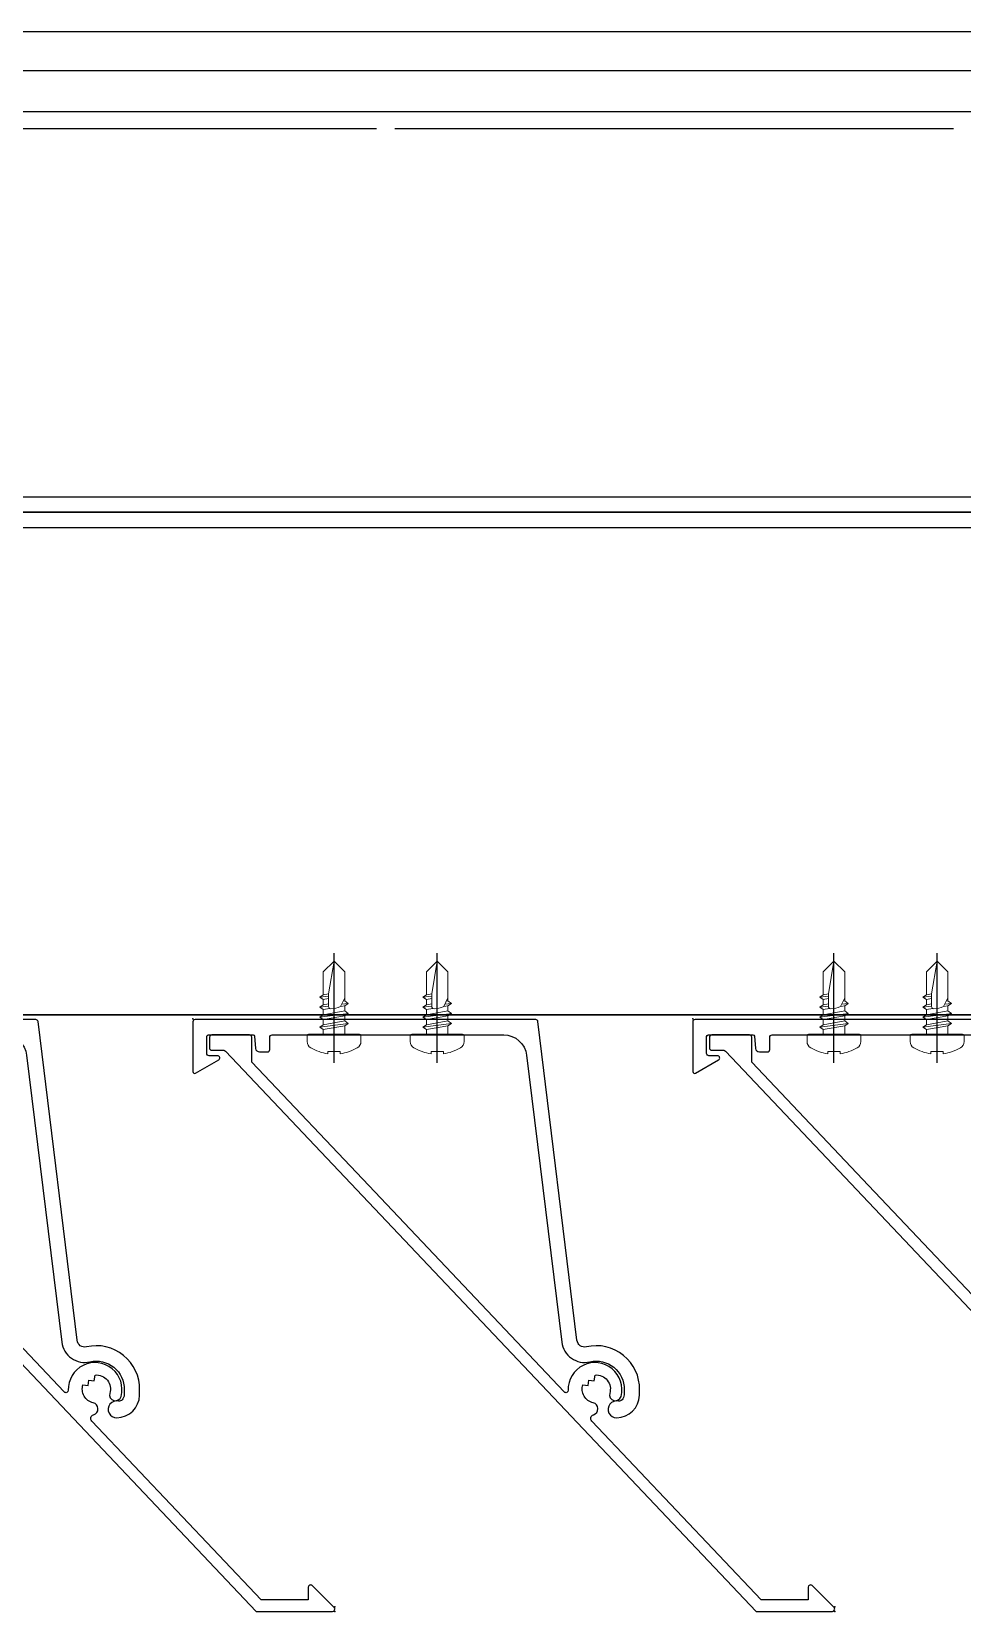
# Model space of a CAD drawing. Header units: millimetres. Extents: x 2519235 to 7246330, y 25937 to 201821.
# Drawn here: x 2726614.2 to 2726735.2, y 73918.9 to 74124.2 of the extents above; entities that cross this region are included whole.
import ezdxf

# ---------------------------------------------------------------- set-up
doc = ezdxf.new("R2010")
doc.units = ezdxf.units.MM
doc.set_wipeout_variables(frame=1)
doc.linetypes.add('CENTER', pattern=[50.800000000000004, 31.75, -6.35, 6.35, -6.35])
for name, color, linetype in [('000 - EXISTING_CANOPY_MAIN_COLOR_1', 7, 'Continuous'), ('010 - ASPG_ACCESSORIES_MAIN_COLOR_1', 7, 'Continuous'), ('010 - ASPG_EXTR_DEF_SUB', 7, 'Continuous'), ('010 - ASPG_EXTR_MAIN_COLOR_2', 7, 'Continuous'), ('010 - ASPG_FRAMING_MAIN_COLOR_2', 7, 'Continuous'), ('010 - ASPG_FRAMING_SUB_COLOR_2', 7, 'Continuous'), ('010 - ASPG_FRAMING_WIPEOUT_', 7, 'Continuous'), ('_LOUVER-SB', 7, 'Continuous'), ('Center Line', 7, 'CENTER')]:
    doc.layers.add(name, color=color, linetype=linetype)
doc.layers.add('SCREW', color=7, linetype='Continuous', lineweight=5)

# ---------------------------------------------------------------- blocks, each defined once
blk = doc.blocks.new('A$C53fc0519')
at = {"layer": '000 - EXISTING_CANOPY_MAIN_COLOR_1', "color": 7}
for p, q in [((10342.23627180979, -13400.00000000003), (10414.87187722698, -13400.00000000003)), ((10399.99950427143, -13400.00078463377), (10414.87137993565, -13400.00078463377)), ((10417.23577451753, -13400.00078463377), (10489.87137993519, -13400.00078463377)), ((10417.23627180979, -13400.00000000003), (10489.87187722745, -13400.00000000003)), ((10249.9995042719, -13474.99506471665), (11649.99950427143, -13474.99506471665))]:
    blk.add_line(p, q, dxfattribs=at)
blk = doc.blocks.new('*U3031')
at = {"color": 7}
for p, q in [((-3458.587865099311, -134.5400000000284), (14475, -134.5400000000373)), ((-3458.587865099267, -139.6150000000109), (14475.00000000004, -139.6150000000198)), ((-3458.587865099282, -144.9250000000086), (14475.00000000003, -144.9250000000175))]:
    blk.add_line(p, q, dxfattribs=at)
blk = doc.blocks.new('W-1-PP17-ENT1_REV03_20260817-115107_UPPER_ROOF_EXPL')
at = {"layer": '000 - EXISTING_CANOPY_MAIN_COLOR_1', "color": 7}
blk.add_blockref('A$C53fc0519', (-18300, -52.14305922697531), dxfattribs=at)
at = {"layer": '_LOUVER-SB', "color": 7}
blk.add_blockref('*U3031', (-4675.156902481336, -13305), dxfattribs=at)
blk = doc.blocks.new('PZG35-9D5')
at = {"layer": 'Center Line', "color": 7}
blk.add_line((1.4210854715202e-14, 3.733653355866409), (1.4210854715202e-14, -10.53404386090006), dxfattribs=at)
at = {"layer": 'SCREW', "color": 7}
for p, q in [((-1.399999999999963, 2.842170943040401e-14), (-1.399999999999963, -1.090192378864657)), ((1.399999999999991, 0), (1.399999999999991, -0.5901923788647139)), ((-1.850000000000009, -1.399999999999977), (1.850000000000037, -0.8999999999999773)), ((-1.850000000000009, -1.399999999999977), (-1.399999999999963, -1.090192378864685)), ((-1.850000000000009, -1.399999999999977), (-1.399999999999963, -1.709807621135297)), ((-1.399999999999963, -1.090192378864685), (1.399999999999991, -0.5901923788646855)), ((-1.399999999999963, -1.709807621135297), (1.399999999999991, -1.209807621135297)), ((-1.399999999999963, -1.709807621135269), (-1.399999999999963, -2.390192378864697)), ((-1.399999999999963, -2.390192378864697), (1.399999999999991, -1.890192378864697)), ((1.850000000000037, -0.8999999999999773), (1.399999999999991, -0.5901923788646855)), ((1.850000000000037, -0.8999999999999773), (1.399999999999991, -1.209807621135297)), ((1.399999999999991, -1.209807621135269), (1.399999999999991, -1.890192378864725)), ((1.850000000000037, -2.199999999999989), (1.399999999999991, -1.890192378864697)), ((-1.850000000000009, -2.699999999999989), (1.850000000000037, -2.199999999999989)), ((-1.850000000000009, -2.699999999999989), (-1.399999999999963, -2.390192378864697)), ((-1.850000000000009, -2.699999999999989), (-1.399999999999963, -3.009807621135309)), ((-1.850000000000009, -4), (-1.399999999999963, -3.690192378864708)), ((-1.850000000000009, -4), (-0.9911470940920566, -3.883938796498938)), ((-1.850000000000009, -4), (-1.399999999999963, -4.30980762113532)), ((-1.399999999999963, -3.009807621135309), (1.399999999999991, -2.509807621135309)), ((-1.399999999999963, -3.009807621135309), (-1.399999999999963, -3.690192378864708)), ((-1.399999999999963, -3.690192378864708), (-0.8446989986695002, -3.591031485769975)), ((0.5619885887190463, -3.339837273736322), (1.399999999999991, -3.190192378864708)), ((0.7141825614195483, -3.653488843051434), (1.850000000000037, -3.5)), ((0.7141825614195483, -3.932275020881832), (1.399999999999991, -3.80980762113532)), ((1.850000000000037, -2.199999999999989), (1.399999999999991, -2.509807621135309)), ((1.399999999999991, -2.50980762113528), (1.399999999999991, -3.190192378864708)), ((1.850000000000037, -3.5), (1.399999999999991, -3.190192378864708)), ((1.850000000000037, -3.5), (1.399999999999991, -3.80980762113532)), ((1.399999999999991, -3.809807621135349), (1.399999999999991, -4.490192378864691)), ((-1.399999999999963, -4.30980762113532), (-1.184865735341859, -4.271390788160659)), ((-1.399999999999963, -4.309807621135349), (-1.399999999999963, -8.099999999999966)), ((0.7141825614195483, -4.612659778611231), (1.399999999999991, -4.49019237886472)), ((0.7141825614195483, -4.953488843051389), (1.850000000000037, -4.800000000000011)), ((0.7141825614195483, -5.232275020881843), (1.399999999999991, -5.109807621135332)), ((1.850000000000037, -4.800000000000011), (1.399999999999991, -4.49019237886472)), ((1.850000000000037, -4.800000000000011), (1.399999999999991, -5.109807621135332)), ((1.399999999999991, -5.109807621135332), (1.399999999999991, -8.099999999999966)), ((1.4210854715202e-14, -9.5), (-1.399999999999963, -8.099999999999966)), ((1.4210854715202e-14, -9.5), (1.399999999999991, -8.099999999999966))]:
    blk.add_line(p, q, dxfattribs=at)
blk.add_lwpolyline([(1.4210854715202e-14, -9.5), (0.7141825614195483, -5.232275020881843), (0.7141825614195483, -3.600899293750615, 0.4176573264866609), (0.4106596181599826, -3.300919979679151, 0.1081021898226624), (-0.8446989986694433, -3.591031485769975), (-1.399999999999991, -4.701675652739141)], format="xyb", dxfattribs=at)
blk = doc.blocks.new('*U2951')
at = {"layer": 'SCREW', "color": 7}
blk.add_lwpolyline([(3.026373332565058, 1.780836269555209, 0.09905967801670053), (0.7999999999999687, 2.546427498927414), (0.7999999999999687, 2.274284095813357), (-0.800000000000054, 2.274284095813357), (-0.800000000000054, 2.546427498927414, 0.09905967801670058), (-3.026373332565143, 1.780836269555209, 0.2665876613401604), (-3.500000000000043, 0.9556546004010897), (-3.500000000000043, 0.1999999999999886, 0.4142135623730938), (-3.300000000000054, 0), (3.299999999999997, 0, 0.4142135623731049), (3.499999999999986, 0.1999999999999886), (3.499999999999957, 0.9556546004010897, 0.2665876613401604)], format="xyb", close=True, dxfattribs=at)
blk.add_blockref('PZG35-9D5', (-1.4210854715202e-14, 0), dxfattribs=at)
blk = doc.blocks.new('*U2950')
at = {"color": 7}
blk.add_point((0, 0), dxfattribs=at)
at = {"layer": '010 - ASPG_ACCESSORIES_MAIN_COLOR_1', "color": 7}
blk.add_lwpolyline([(-39.69999999902211, -0.5999999995172398, 0.4142135623731156), (-39.99999999883585, -0.8999999995638059), (-39.99999999883585, -7.366962144914214, 0.5773502691897371), (-39.65044321701862, -7.568778847059366), (-36.64260295056738, -5.832201459393036, 0.7673269879794871), (-36.78520590183325, -5.299999999645297), (-37.89999999874271, -5.299999999645297, -0.4142135623735732), (-38.19999999902211, -4.999999999656938), (-38.19999999902211, -2.799999999587089, -0.4142135623730951), (-37.99999999883585, -2.59999999951724), (-32.18326623388566, -2.59999999951724, -0.3888787318530097), (-31.98402729420923, -2.782568851142787), (-31.8474567013327, -4.343577870872468, 0.3888787318530089), (-31.34935935237445, -4.799999999528882), (-30.29999999911524, -4.799999999528882, 0.4142135623732408), (-29.99999999883585, -4.499999999540523), (-29.99999999883585, -2.899999999505599, -0.4142135623731785), (-29.69999999902211, -2.59999999951724), (0.4107479506637901, -2.59999999951724, -0.3789692262628873), (3.38851808081381, -5.235465979035143), (7.952927200356498, -42.5207682372482, 0.4465929586642906), (11.6177961837966, -45.07649022702281, -0.4898018444424612), (16.07846395508386, -48.68238816667036), (16.06490363762714, -49.36225294566866, -0.1824796859550777), (15.80227640201338, -50.01801436272836, -0.2679491924113072), (15.32539491611533, -50.16829426406803, 1.122114645179816), (15.09990952932276, -52.3421093734276, 0.4050039718497206), (18.0645059288945, -49.40213623346681), (18.07806624681689, -48.72227145435209, 0.4898054953707174), (11.15966573380865, -43.12966807454978, -0.4465970485362636), (9.938031048281118, -42.27776159492242), (4.866356541635469, -0.8481197821154633, 0.3641755342157969), (4.570876519894227, -0.5999999995172398)], format="xyb", close=True, dxfattribs=at)
at = {"layer": '010 - ASPG_EXTR_DEF_SUB', "color": 7}
for p in [(-39.99999999883585, -0.4999999995172402), (43.44495566345738, -76.89999999944341), (43.44495566345738, -77.49999999954052)]:
    blk.add_point(p, dxfattribs=at)
at = {"layer": '010 - ASPG_EXTR_MAIN_COLOR_2', "color": 7}
blk.add_lwpolyline([(11.37409105408005, -48.15170148877115), (11.47245816211216, -47.43577758665815), (12.17779493960552, -47.55667202338264), (12.29266474000178, -46.78670596401826, -0.5355375090189683), (14.1918134491425, -49.16870282323253, 0.9915718169393263), (15.66379558271728, -49.57599316951273, 1.157025413028558), (8.792231505503878, -48.77291728999153, -0.6885576205791355), (8.274611146422103, -48.98797988444021), (-17.14292736421339, -22.16859813180672), (-32.34153279638849, -6.131750148785431), (-32.34153279638849, -2.899999981694054, 0.4143115081626392), (-32.64163311407901, -2.59999999951724), (-37.54163311352022, -2.59999999951724, 0.4141156188887998), (-37.84153278893791, -2.899999981635847), (-37.84153278893791, -4.299999988411218, 0.4142135623731781), (-37.54153279098682, -4.599999986478724), (-35.98884801496752, -4.599999986478724, -0.205894629290155), (-35.77110154624097, -4.693635078269653), (33.22969053988345, -77.49999999954052), (43.14495566324331, -77.49999999954052, 0.6681786376628355), (43.35708769806661, -76.98786796536915), (40.5215537941549, -74.1523340573247, 0.6681786381757795), (40.00942175951786, -74.36446609156592), (40.00942175951786, -75.99999999802712), (33.87471885257401, -75.99999999802712), (11.86384030175395, -52.7751643466243, -0.5583539238224016), (12.08261241135187, -51.95244935475676, 0.7662751832817146), (12.03674733010121, -50.39291741001107, -0.4385828234445206), (10.70630855322815, -48.05207626283555)], format="xyb", close=True, dxfattribs=at)
at = {"layer": 'SCREW', "color": 7, "rotation": 180}
for p in [(-21.64901723782532, -2.499999999924694), (-8.237076249206439, -2.499999999924694)]:
    blk.add_blockref('*U2951', p, dxfattribs=at)
blk = doc.blocks.new('*U3029')
at = {"color": 7}
blk.add_wipeout([(1440.000000002975, 4.000000001546368), (60.00000000297587, 3.9999999999997726), (60.00000000297587, 69.2999999999995), (1440.000000002975, 69.3000000015461)], dxfattribs=at).dxf.layer = '010 - ASPG_FRAMING_WIPEOUT_'
at = {"layer": '010 - ASPG_FRAMING_MAIN_COLOR_2', "color": 7}
blk.add_lwpolyline([(1410.00000000414, 69.30000000154669), (90.00000000181171, 69.3), (90.00000000181171, 6), (1410.00000000414, 6.000000001546685)], close=True, dxfattribs=at)
at = {"layer": '010 - ASPG_FRAMING_SUB_COLOR_2', "color": 7}
for points in [[(1440.000000002975, 4.000000001546685), (60.00000000297587, 4), (60.00000000297587, 69.3), (1440.000000002975, 69.30000000154669)], [(60.00000000297587, 2.000000000715772), (60.00000000297587, 4), (1440.000000002975, 4.000000001546685), (1440.000000002975, 2.000000002262457)]]:
    blk.add_lwpolyline(points, close=True, dxfattribs=at)
at = {"color": 7, "rotation": 180}
for p in [(1205.00000000163, 69.3), (1270.00000000163, 69.3), (1335.00000000163, 69.3)]:
    blk.add_blockref('*U2950', p, dxfattribs=at)
blk = doc.blocks.new('W-1-PP17-ENT1_REV02_20260416-153151_PP17_ENT1_ASPG_MAIN_LOPL')
at = {"color": 7, "rotation": 180}
blk.add_blockref('*U3029', (-6599, -13497.99999999907), dxfattribs=at)

msp = doc.modelspace()

# ---------------------------------------------------------------- block references
at = {"color": 7}
msp.add_blockref('W-1-PP17-ENT1_REV03_20260817-115107_UPPER_ROOF_EXPL', (2734544.160699638, 87563.69002869964), dxfattribs=at)

# ---------------------------------------------------------------- next in the draw order: block references
msp.add_blockref('W-1-PP17-ENT1_REV02_20260416-153151_PP17_ENT1_ASPG_MAIN_LOPL', (2734544.160699638, 87563.69002869964), dxfattribs=at)

doc.saveas('drawing.dxf')
